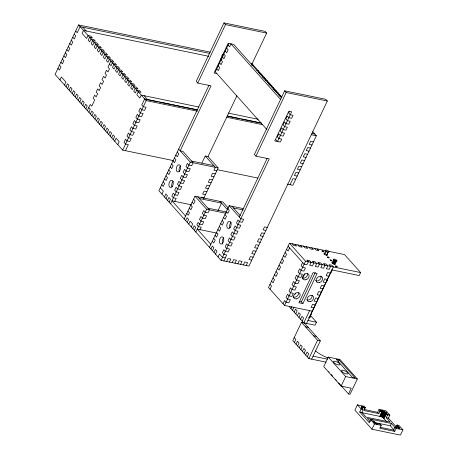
<?xml version="1.0" encoding="UTF-8"?>
<svg xmlns="http://www.w3.org/2000/svg" width="458" height="458" viewBox="0 0 458 458"><rect width="100%" height="100%" fill="white"/><g stroke="black" fill="none" stroke-linecap="round" stroke-linejoin="round"><path stroke-width="0.69" d="M361.196 407.809L362.192 407.391L364.986 407.918L364.013 410.568L378.869 413.637L380.094 410.46L379.081 409.326L377.667 412.297L378.869 413.637M302.915 303.568L298.908 302.721L313.1 272.642L317.108 273.495L302.915 303.568L301.398 301.868L315.281 272.436M374.072 422.574L374.323 422.041L372.606 420.158L370.751 419.774L369.343 422.745L359.725 411.982L361.133 409.011L357.417 404.849L354.91 410.133L371.959 429.22L400.429 435.1L402.937 429.816L398.992 425.408L397.138 425.024L396.886 425.551L399.399 428.362M210.233 52.138L78.576 24.932L55.063 74.454L122.664 150.121L173.078 160.54M59.964 79.938L61.378 76.967L65.941 82.074L64.526 85.045M66.049 86.751L67.458 83.78L68.981 85.48L67.572 88.451M69.089 90.157L70.503 87.186L72.02 88.886L70.612 91.858M72.135 93.558L73.543 90.587L75.066 92.293L73.652 95.264M75.175 96.964L76.583 93.993L78.106 95.699L76.698 98.67M78.215 100.371L79.629 97.399L81.146 99.1L79.738 102.071M81.261 103.777L82.669 100.806L84.192 102.506L82.778 105.477M84.301 107.183L85.709 104.212L87.232 105.913L85.823 108.884M87.341 110.584L90.232 104.504L91.755 106.204L94.709 99.981L93.186 98.275L94.663 95.167L96.186 96.867L97.663 93.753L96.146 92.052L97.623 88.938L99.14 90.644L100.623 87.53L99.1 85.823L100.577 82.715L102.1 84.415L103.577 81.301L102.054 79.6L103.6 76.349L105.122 78.049L106.531 75.078L105.014 73.377L106.491 70.263L108.008 71.963L109.491 68.855L107.968 67.149L110.859 61.069L113.641 61.641L112.118 59.941L109.336 59.363L107.922 62.334L106.405 60.633L107.813 57.662L110.601 58.235L109.078 56.534L106.296 55.956L104.882 58.927L103.359 57.227L104.773 54.256L107.556 54.834L106.038 53.128L103.25 52.556L101.842 55.527L100.319 53.821L101.733 50.849L104.516 51.428L102.993 49.722L100.21 49.149L98.796 52.12L97.279 50.414L98.688 47.443L101.476 48.021L99.953 46.321L97.17 45.743L95.756 48.714L94.233 47.014L95.648 44.042L98.43 44.615L96.913 42.915L94.125 42.336L92.716 45.308L91.194 43.607L92.602 40.636L95.39 41.209L93.867 39.508L91.085 38.93L89.671 41.901L88.154 40.201L89.562 37.23L92.35 37.808L90.827 36.102L88.039 35.529L86.631 38.501L82.068 33.388L83.476 30.423L208.837 56.323M88.863 112.29L90.272 109.319L88.755 107.613M90.386 113.99L91.795 111.019L93.317 112.72L91.903 115.691M93.426 117.397L94.835 114.426L96.357 116.126L94.949 119.097M96.466 120.803L97.88 117.832L99.403 119.532L97.989 122.504M99.512 124.204L100.92 121.233L102.443 122.939L101.029 125.91M102.552 127.61L103.966 124.639L105.483 126.345L104.075 129.316M105.592 131.017L107.006 128.045L108.529 129.746L107.115 132.717M108.638 134.423L110.046 131.452L111.569 133.152L110.155 136.123M111.678 137.829L113.092 134.858L114.609 136.558L113.2 139.53M114.718 141.23L116.132 138.259L119.172 141.665L117.763 144.636M122.664 150.121L146.176 100.605L78.576 24.932M125.446 150.699L128.337 144.613L125.549 144.041L124.032 142.335L125.509 139.226L127.032 140.927L129.814 141.505L131.291 138.39L128.509 137.812L126.986 136.112L128.463 132.997L129.986 134.704L132.768 135.276L134.251 132.162L131.463 131.589L129.94 129.889L131.423 126.774L132.94 128.475L135.728 129.053L137.205 125.939L134.417 125.366L132.9 123.66L134.377 120.551L135.9 122.252L138.682 122.824L140.159 119.715L137.377 119.137L135.854 117.437L137.331 114.323L138.854 116.029L141.637 116.601L143.119 113.487L140.331 112.914L138.808 111.208L140.291 108.099L141.808 109.8L144.596 110.378L146.073 107.264L143.285 106.685L141.768 104.985L144.654 98.899L197.873 109.897M251.602 64.778L266.648 33.108L265.125 31.402L223.973 22.9L196.27 81.249L197.724 83.087L211.029 85.835L180.171 150.819L182.954 151.398L193.099 162.75L191.684 165.722L188.902 165.143L187.379 163.443L185.971 166.414L187.488 168.115L190.276 168.687L188.862 171.658L186.08 171.086L184.557 169.386L183.148 172.357L184.666 174.057L187.454 174.63L186.04 177.601L183.257 177.028L181.734 175.328L180.326 178.299L181.849 180L184.631 180.572L183.223 183.544L180.435 182.971L178.912 181.271L177.504 184.236L179.026 185.942L181.809 186.515L180.4 189.486L177.612 188.914L176.095 187.208L174.681 190.179L176.204 191.885L178.986 192.457L177.578 195.429L174.79 194.856L173.273 193.15L171.859 196.121L173.382 197.827L176.164 198.4L174.756 201.371M197.724 83.087L225.496 24.6L223.973 22.9M208.957 85.291L158.897 190.711L221.088 260.333L248.934 266.087L327.315 101.018L325.793 99.317L284.647 90.816L254.43 154.438L255.953 156.144L269.258 158.892L221.088 260.333M228.874 43.344L215.334 71.866L267.014 129.717M161.943 194.118L163.351 191.146L160.311 187.746M164.479 196.957L165.888 193.986L167.41 195.686L165.996 198.657M167.519 200.364L168.928 197.392L170.45 199.093L169.042 202.064M170.559 203.77L190.31 162.172L178.649 149.119M201.869 163.082L205.236 156.001L208.018 156.573L218.157 167.926L203.484 198.824M208.018 156.573L236.872 95.808M184.168 218.998L194.982 196.219L222.823 201.972L228.422 208.241M185.685 220.699L187.099 217.727L188.616 219.428L187.208 222.399M188.73 224.105L190.139 221.134L192.675 223.968L191.261 226.939M192.784 228.645L194.192 225.674L195.715 227.374L194.306 230.345M195.824 232.051L206.638 209.272L194.982 196.219M200.02 229.653L201.194 227.179L198.411 226.601L196.888 224.901L198.068 222.428L199.585 224.128L202.373 224.706L203.781 221.735L200.999 221.157L199.476 219.456L200.885 216.485L202.407 218.185L205.19 218.764L206.604 215.792L203.816 215.214L202.299 213.514L203.707 210.543L205.23 212.243L208.012 212.821L209.426 209.85L197.764 196.797M217.922 210.766L221.563 203.1L199.287 198.497M209.432 247.28L229.183 205.682L243.101 208.562M210.949 248.98L212.363 246.009L213.88 247.709L212.472 250.681M255.953 156.144L286.164 92.516L284.647 90.816M213.995 252.387L215.403 249.415L216.926 251.116L215.512 254.087M218.048 256.927L219.462 253.955L222.502 257.362L225.284 257.934M239.322 217.035L267.129 158.474M289.548 111.26L288.7 113.04L290.223 114.746L293.005 115.319L291.597 118.29L288.809 117.712L287.286 116.011L285.878 118.983L287.401 120.683L290.183 121.261L288.775 124.233L285.987 123.654L284.47 121.954L283.055 124.925L284.578 126.626L287.361 127.204L285.952 130.175L283.164 129.597L281.647 127.897L280.233 130.868L281.756 132.568L284.538 133.146L283.13 136.118L280.348 135.539L278.825 133.839L277.411 136.81L278.933 138.511L281.716 139.089L280.307 142.06L274.737 140.909L288.849 111.197L291.632 111.775L277.525 141.482L276.002 139.782M223.876 260.905L226.699 254.963L223.91 254.39L222.393 252.684L223.802 249.719L225.325 251.419L228.107 251.992L229.515 249.02L226.733 248.448L225.21 246.748L226.624 243.776L228.141 245.477L230.929 246.049L232.338 243.078L229.555 242.505L228.032 240.805L229.447 237.834L230.964 239.534L233.752 240.106L235.16 237.141L232.378 236.563L230.855 234.862L232.269 231.891L233.786 233.591L236.574 234.17L237.983 231.198L235.2 230.62L233.677 228.92L235.086 225.949L236.609 227.649L239.391 228.227L240.805 225.256L238.017 224.678L236.5 222.977L237.908 220.006L239.431 221.706L242.213 222.285L243.627 219.313L240.839 218.735L229.183 205.682M226.658 261.484L228.073 258.512L230.855 259.085L229.447 262.056M232.229 262.634L233.637 259.663L236.425 260.236L235.011 263.207M237.799 263.785L239.208 260.814L241.996 261.386L240.582 264.358M243.37 264.936L244.778 261.965L247.56 262.537L246.152 265.508M290.046 184.711L292.937 178.626L295.719 179.204M312.711 131.698L316.346 135.768L292.834 185.284L287.246 184.133M325.712 250.709L289.49 243.227L268.48 287.464L284.538 305.434L312.385 311.188M270.002 289.164L271.508 285.992L269.991 284.286M289.599 247.898L288.093 251.07L286.571 249.37M283.015 303.728L284.521 300.557L286.044 302.257L288.826 302.835L290.338 299.658L287.55 299.085L286.032 297.379L287.538 294.208L289.061 295.908L291.843 296.486L293.349 293.309L290.567 292.736L289.044 291.036L290.555 287.859L292.072 289.559L294.86 290.137L296.366 286.966L293.578 286.387L292.061 284.687L293.567 281.51L295.089 283.216L297.872 283.788L299.377 280.617L296.595 280.038L295.072 278.338L296.584 275.161L298.101 276.867L300.889 277.439L302.395 274.268L299.612 273.689L298.089 271.989L299.595 268.812L301.118 270.518L303.9 271.09L305.412 267.919L302.624 267.34L301.101 265.64L302.612 262.463M284.538 305.434L305.543 261.197L289.49 243.227M295.067 294.345L295.679 293.051M302.721 278.224L304.862 273.712M290.939 308.48L291.786 306.7M292.542 310.278L293.956 307.307M294.15 312.075L295.559 309.104L297.168 310.902L295.754 313.873M326.651 255.335L326.17 255.215A1.912 0.613 25.4 0 1 324.837 254.602L324.184 254.093L325.718 250.744M324.837 254.602L326.405 251.305L325.569 250.555A1.912 0.613 25.4 0 1 326.336 250.114L326.754 250.217A1.912 0.613 25.4 0 1 328.455 251.081L328.741 251.339A1.912 0.613 25.4 0 1 328.157 252.014L326.588 255.318A1.912 0.613 25.4 0 0 327.172 254.642M297.362 315.671L298.771 312.7L300.379 314.497L298.965 317.468M326.451 255.283L328.02 251.986M300.574 319.266L301.982 316.295L303.585 318.092L302.177 321.064M311.64 359.158L320.325 340.872L304.272 322.901L301.49 322.323L292.805 340.615L308.858 358.585L325.993 362.123M294.408 342.412L295.822 339.441L294.213 337.643M310.822 315.877L316.484 322.22L315.075 325.191L303.78 322.861L309.597 310.61M334.38 264.272L336.063 260.986A1.924 0.618 25.4 0 0 336.83 260.384L336.212 259.869A1.924 0.618 25.4 0 0 334.455 259.114L334.082 259.056A1.924 0.618 25.4 0 0 333.716 259.715L332.147 263.018A1.924 0.618 25.4 0 1 332.216 262.371M333.979 259.972L336.063 260.986L334.517 264.289L332.416 263.27L333.979 259.972L333.716 259.715M332.766 263.533L334.334 260.23M333.184 263.779L334.752 260.476M333.636 263.997L335.204 260.699M296.017 344.21L297.425 341.239L299.028 343.036L297.62 346.002M334.094 264.174L335.662 260.871M309.104 317.8L331.89 269.819M306.568 323.434L333.39 266.951L331.867 265.245L329.084 264.672L330.602 266.373L329.193 269.344L326.411 268.772L327.819 265.8L326.296 264.094L323.514 263.522L325.037 265.222L323.623 268.193L320.84 267.621L322.249 264.65L320.732 262.944L317.944 262.371L319.466 264.071L318.052 267.043L315.27 266.47L316.678 263.499L315.161 261.793L312.373 261.22L313.896 262.921L312.488 265.892L309.7 265.319L311.114 262.348L309.591 260.642L306.808 260.07L308.326 261.77L306.917 264.741L304.129 264.169L288.076 246.198M308.709 317.692L309.974 317.755L309.854 317.199L311.371 313.999M326.863 281.372L327.47 280.09M330.813 273.054L332.027 270.495M335.525 263.138L336.819 260.373M299.223 347.799L300.637 344.828L302.24 346.626L300.832 349.597M302.435 351.395L303.849 348.424L305.452 350.221L304.043 353.192M305.646 354.99L307.06 352.019L308.663 353.816L307.255 356.788M308.858 358.585L317.543 340.294L301.49 322.323M328.506 251.287L344.559 254.602L360.618 272.573L359.204 275.544L331.976 269.922M328.272 357.074L323.726 366.646L341.13 386.134L351.252 388.224L348.521 393.966L350.067 394.286L357.343 378.972L339.933 359.484L328.272 357.074L345.681 376.562L357.343 378.972M338.159 361.837L339.063 359.919L336.281 359.347L352.334 377.318L355.122 377.896L339.063 359.919M341.13 386.134L345.681 376.562M361.202 407.763L361.711 406.962M361.19 407.923L361.637 406.996M361.236 408.101L362.158 406.864L365.238 407.391L364.986 407.918M361.66 407.42L361.912 406.893M361.78 407.402L362.026 406.876M361.906 407.391L362.158 406.864M361.488 408.519L361.517 407.105M362.095 407.385L362.347 406.859M361.585 408.628L361.74 407.986L361.476 408.502L361.809 408.57M362.192 407.391L362.438 406.859M362.347 407.402L362.627 406.876M362.123 408.633L362.942 406.922M362.873 407.483L363.12 406.956M362.026 409.435L362.69 407.448M361.837 408.101L363.08 409.996L361.923 412.435L366.142 417.158L390.21 422.133L386.231 417.673L387.388 415.229L385.968 413.643L383.712 418.394L386.415 421.417M373.894 422.408L374.146 421.875M373.991 422.499L374.243 421.973M374.1 422.597L374.312 422.036M374.266 422.734L374.346 422.07M371.959 429.22L374.472 423.936L370.751 419.774M374.89 423.169L375.142 422.642L374.461 422.161M375.285 423.398L375.537 422.871M375.531 423.53L375.783 422.997L375.142 422.642M375.697 423.61L375.783 422.997M380.037 415.595L382.264 410.912L382.814 411.049M361.305 412.549L379.94 416.402L382.201 411.645L379.842 410.986M379.94 416.402L382.642 410.998M376.716 424.016L376.968 423.49L380.26 424.211L381.274 425.345L379.865 428.316L394.716 431.384L396.13 428.413L395.117 427.28L393.519 430.039L394.716 431.384M380.329 416.333L382.836 411.055L384.062 411.513L381.554 416.797L380.134 416.282M376.757 424.028L377.026 423.507L375.949 423.083M380.529 416.396L382.934 411.084M377.043 424.114L377.295 423.587M380.73 416.465L383.237 411.187M380.936 416.54L383.443 411.261M381.142 416.62L383.649 411.341M381.348 416.706L383.856 411.421M382.556 417.312L381.76 416.895L384.268 411.61L385.064 412.028L382.556 417.312L384.05 418.463L383.712 418.394M381.966 416.992L384.474 411.708M382.167 417.095L384.674 411.811M382.361 417.204L384.869 411.919M382.739 417.421L385.247 412.143L385.928 412.606L383.415 417.891M382.922 417.536L385.43 412.257M383.094 417.656L385.602 412.372M383.26 417.77L385.768 412.486M383.564 418.005L386.071 412.721L387.978 414.771L389.838 415.154L388.424 418.125L396.21 426.839M383.701 418.12L386.209 412.841M383.833 418.24L386.34 412.956M384.228 417.759L386.455 413.07M384.336 417.868L385.464 415.492M386.563 413.185L386.312 413.711L387.731 415.297L387.978 414.771M393.891 429.787L390.302 425.768L391.401 423.461L367.327 418.486L370.138 421.629M395.678 427.314L396.548 425.482L396.886 425.551M361.328 407.574L361.58 407.048M309.785 317.835L309.854 317.199M309.116 317.806L309.785 317.846M225.496 24.6L266.648 33.108M222.136 54.599L223.538 54.886M209.661 53.409L80.098 26.638L77.207 32.718L75.69 31.018M221.569 55.87L222.966 56.157M220.745 58.784L222.147 59.071M251.562 65.15L253.646 65.58M256.818 70.4L258.209 70.692M258.341 72.106L259.732 72.393M259.165 73.664L261.255 74.093M261.381 75.507L262.772 75.799M262.205 77.07L264.295 77.499M263.728 78.77L265.817 79.2M265.251 80.476L267.335 80.906M267.466 82.32L268.857 82.606M268.291 83.877L270.38 84.312M216.852 73.572L214.069 72.994L228.176 43.281L233.746 44.432L281.538 97.932M269.814 85.583L271.897 86.012M272.029 87.426L273.42 87.713M272.853 88.984L274.943 89.419M286.164 92.516L327.315 101.018M274.376 90.69L276.46 91.119M276.592 92.533L277.983 92.825M278.115 94.239L279.506 94.525M278.939 95.796L281.023 96.226M198.692 106.983L141.276 95.115L139.867 98.086L136.822 94.686L138.236 91.715L141.018 92.287L139.495 90.587L136.713 90.008L135.305 92.98L133.782 91.279L135.19 88.308L137.978 88.881L136.455 87.18L133.673 86.608L132.259 89.573L130.742 87.873L132.15 84.902L134.933 85.48L133.415 83.774L130.627 83.201L129.219 86.173L127.696 84.467L129.11 81.495L131.893 82.074L130.37 80.368L127.587 79.795L126.179 82.766L124.656 81.066L126.064 78.095L128.853 78.667L127.33 76.967L124.547 76.389L123.133 79.36L121.616 77.66L123.025 74.688L125.807 75.261L124.29 73.561L121.502 72.982L120.093 75.954L118.57 74.253L119.985 71.282L122.767 71.854L121.244 70.154L118.462 69.582L117.048 72.553L115.531 70.847L116.939 67.876L119.727 68.454L118.204 66.748L115.422 66.175L114.008 69.147L112.485 67.441L113.899 64.469L116.681 65.047L115.164 63.341L112.376 62.769L110.968 65.74L109.445 64.04M228.113 113.063L258.232 119.286M227.288 115.977L261.61 123.07M312.041 133.49L314.823 134.062M146.852 99.535L158.062 101.848M159.458 102.14L171.366 104.596M172.769 104.888L197.284 109.954M228.101 116.321L240.009 118.782M241.412 119.069L253.314 121.53M254.717 121.822L260.321 122.979M146.176 100.605L197.295 111.168M226.71 117.242L262.423 124.622M311.446 134.755L316.346 135.768M313.455 141.848L310.673 141.276L309.196 144.385L311.978 144.963M310.501 148.077L307.719 147.499L306.236 150.613L309.024 151.186M307.547 154.3L304.759 153.728L303.282 156.836L306.07 157.415M304.587 160.523L301.805 159.951L300.328 163.065L303.11 163.638M301.633 166.752L298.851 166.174L297.368 169.288L300.156 169.866M298.679 172.975L295.891 172.403L294.414 175.511L297.202 176.09M191.576 161.044L213.852 165.647M190.31 162.172L218.157 167.926M217.201 169.66L257.831 178.053M216.749 170.897L213.96 170.324L215.374 167.353L205.236 156.001M215.334 173.868L212.552 173.296L211.138 176.267L213.926 176.84M212.512 179.811L209.73 179.233L208.321 182.204L211.104 182.782M209.69 185.753L206.907 185.175L205.499 188.146L208.281 188.725M206.873 191.696L204.085 191.118L202.676 194.089L205.459 194.667M201.262 197.06L204.05 197.638M233.488 207.961L243.232 209.976M207.903 208.144L226.699 212.031M191.461 204.823L171.973 200.799L185.576 216.027M206.638 209.272L226.132 213.302M267.277 227.46L264.489 226.887L263.081 229.859L265.863 230.431M264.455 233.403L261.673 232.83L260.259 235.801L263.047 236.374M261.632 239.345L258.85 238.773L257.436 241.744L260.224 242.316M216.731 233.105L197.238 229.08L210.84 244.309M258.81 245.288L256.028 244.715L254.614 247.686L257.402 248.259M305.543 261.197L360.618 272.573M255.988 251.23L253.205 250.652L251.797 253.623L254.579 254.201M253.171 257.173L250.383 256.594L248.975 259.572L251.757 260.144M330.47 273.094L327.688 272.521L326.176 275.693L328.964 276.271M327.459 279.443L324.67 278.87L323.165 282.042L325.947 282.62M324.441 285.792L321.659 285.219L320.148 288.391L322.936 288.969M321.424 292.141L318.642 291.569L317.136 294.74L319.919 295.318M318.413 298.49L315.625 297.912L314.119 301.089L316.907 301.662M315.396 304.839L312.614 304.261L311.108 307.438L313.89 308.011M307.976 320.463L316.484 322.22M305.503 326.817L308.286 327.39M313.53 335.8L316.312 336.378M317.543 340.294L320.325 340.872M313.054 356.187L327.401 359.152M357.417 404.849L364.225 406.257L365.238 407.391M379.081 409.326L385.888 410.734L389.838 415.154M382.264 410.912L380.094 410.46L382.836 411.055M362.873 407.654L365.175 408.13M380.025 411.198L382.201 411.645M385.968 413.643C386.146 413.076 383.323 411.633 382.012 411.439M364.162 409.504L377.667 412.297M361.133 409.011L362.994 409.395M387.388 415.229L387.731 415.297M359.725 411.982L361.923 412.435M386.231 417.673L388.424 418.125M373.797 422.362L390.302 425.768M395.117 427.28L400.069 428.299L397.138 425.024M394.681 427.6L396.657 428.007M374.472 423.936L381.274 425.345M396.13 428.413L402.937 429.816M380.014 427.251L393.519 430.039M299.389 301.444L301.398 301.868M328.157 252.014L327.739 251.911A1.912 0.613 25.4 0 1 326.405 251.305M383.959 411.467L384.371 411.662M384.966 411.977L385.338 412.2M385.848 412.549L386.14 412.784M332.05 262.921L332.416 263.27M251.534 63.215L281.784 97.079M280.645 99.478L230.964 43.859L229.55 46.831L228.032 45.124M226.618 48.096L228.141 49.802L226.727 52.773L225.21 51.067M223.796 54.038L225.319 55.744L223.905 58.716L222.388 57.01M220.974 59.981L222.496 61.687L221.088 64.658L219.565 62.952M218.151 65.923L219.674 67.629L218.266 70.601L216.743 68.895M317.331 248.98L318.854 250.681L316.072 250.108L314.549 248.402M311.766 247.83L313.283 249.53L310.501 248.957L308.978 247.251M306.196 246.679L307.719 248.379L304.931 247.801L303.414 246.101M300.625 245.528L302.148 247.228L299.36 246.65L297.843 244.95M295.055 244.377L296.578 246.078L293.796 245.499L292.273 243.799M285.065 252.547L286.582 254.247L285.076 257.419L283.554 255.719M82.881 27.211L86.264 30.995M144.058 95.693L147.442 99.478M282.048 258.89L283.571 260.596L282.059 263.768L280.542 262.068M231.966 206.26L240.29 215.575M74.213 34.132L75.73 35.833L74.253 38.947L72.73 37.241M279.031 265.239L280.554 266.945L279.048 270.117L277.525 268.417M177.24 152.09L178.763 153.791L177.349 156.762L175.826 155.062M227.769 208.653L229.292 210.354L227.878 213.325L226.361 211.625M220.04 201.4L227.46 209.701M71.253 40.356L72.776 42.056L71.299 45.17L69.776 43.47M276.019 271.588L277.542 273.294L276.031 276.466L274.514 274.766M174.418 158.033L175.941 159.733L174.527 162.704L173.01 161.004M224.947 214.596L226.47 216.296L225.055 219.268L223.538 217.567M68.299 46.579L69.822 48.285L68.339 51.393L66.822 49.693M171.595 163.975L173.118 165.676L171.704 168.647L170.187 166.947M222.124 220.538L223.647 222.239L222.239 225.21L220.716 223.51M273.002 277.937L274.525 279.643L273.02 282.815L271.497 281.115M65.345 52.807L66.862 54.508L65.385 57.622L63.862 55.916M168.773 169.918L170.296 171.618L168.887 174.59L167.365 172.889M219.308 226.481L220.825 228.181L219.416 231.153L217.894 229.452M396.548 425.482L399.29 428.551M193.568 199.19L195.091 200.896L193.677 203.867L192.16 202.161M289.336 306.683L303.78 322.861M391.401 423.461L394.945 427.429M62.385 59.03L63.908 60.737L62.431 63.845L60.908 62.145M165.951 175.861L167.473 177.561L166.065 180.532L164.542 178.832M216.485 232.424L218.002 234.124L216.594 237.095L215.071 235.395M190.746 205.132L192.268 206.839L190.854 209.81L189.337 208.104M59.431 65.259L60.954 66.96L59.471 70.074L57.954 68.368M163.134 181.803L164.651 183.503L163.243 186.475L161.72 184.774M213.663 238.366L215.18 240.066L213.772 243.038L212.249 241.337M187.923 211.075L189.446 212.781L188.272 215.254L186.749 213.548M373.087 421.188L374.238 422.476M331.117 374.484L332.525 376.064M335.348 379.224L336.292 380.277M338.645 382.911L340.523 385.018M341.468 386.071L348.521 393.966M324.212 254.127L324.001 253.858A1.912 0.613 25.4 0 1 324.413 253.377M298.587 292.902A3.664 2.759 -41.8 0 1 296.813 296.36A3.664 2.759 -41.8 0 1 293.177 296.939M312.093 295.479A3.664 2.759 -41.8 0 1 310.587 298.988A3.664 2.759 -41.8 0 1 306.929 299.853M320.949 275.997A3.664 2.759 -41.8 0 1 319.655 279.878A3.664 2.759 -41.8 0 1 315.654 280.697M307.433 273.243A3.664 2.759 -41.8 0 1 306.425 276.792A3.664 2.759 -41.8 0 1 302.79 278.143M327.934 357.875A16.013 5.135 25.4 0 1 315.488 350.931M335.462 264.111A1.924 0.618 25.4 0 1 334.523 264.289M222.903 244.143A3.664 2.101 -78.3 0 1 223.75 237.885M229.91 228.055A3.664 2.101 -78.3 0 1 231.118 222.37M172.008 187.013A3.664 2.101 -78.3 0 1 173.216 181.322M179.381 171.492A3.658 2.101 -78.3 0 1 180.584 165.813M329.136 372.039A3.664 1.174 25.4 0 1 328.821 371.593M305.978 279.741A3.664 2.759 -41.8 0 0 308.589 274.313A3.664 2.759 -41.8 0 0 302.887 276.088A3.664 2.759 -41.8 0 0 305.978 279.741M319.564 282.523A3.664 2.759 -41.8 0 0 322.089 277.079A3.664 2.759 -41.8 0 0 316.398 278.933A3.664 2.759 -41.8 0 0 319.564 282.523M310.043 301.69A3.664 2.759 -41.8 0 0 313.364 296.481A3.664 2.759 -41.8 0 0 307.684 297.471A3.664 2.759 -41.8 0 0 310.043 301.69M296.24 298.908A3.664 2.759 -41.8 0 0 299.927 293.87A3.664 2.759 -41.8 0 0 294.311 294.414A3.664 2.759 -41.8 0 0 296.24 298.908M322.209 251.287A1.059 0.338 25.4 0 0 323.846 251.814A1.059 0.338 25.4 0 0 322.684 250.864A1.059 0.338 25.4 0 0 322.209 251.287M327.619 257.339A1.059 0.338 25.4 0 0 329.25 257.871A1.059 0.338 25.4 0 0 328.094 256.921A1.059 0.338 25.4 0 0 327.619 257.339M330.247 260.281A1.059 0.338 25.4 0 0 331.878 260.808A1.059 0.338 25.4 0 0 330.716 259.858A1.059 0.338 25.4 0 0 330.247 260.281M335.651 266.333A1.059 0.338 25.4 0 0 337.283 266.859A1.059 0.338 25.4 0 0 336.12 265.909A1.059 0.338 25.4 0 0 335.651 266.333M222.777 242.98A3.664 2.101 -78.3 0 0 222.634 236.941A3.664 2.101 -78.3 0 0 219.422 241.383A3.664 2.101 -78.3 0 0 222.777 242.98M230.139 227.46A3.664 2.101 -78.3 0 0 229.996 221.426A3.664 2.101 -78.3 0 0 226.79 225.863A3.664 2.101 -78.3 0 0 230.139 227.46M172.242 186.417A3.664 2.101 -78.3 0 0 172.099 180.378A3.664 2.101 -78.3 0 0 168.887 184.82A3.664 2.101 -78.3 0 0 172.242 186.417M179.61 170.897A3.658 2.101 -78.3 0 0 179.467 164.869A3.658 2.101 -78.3 0 0 176.261 169.3A3.658 2.101 -78.3 0 0 179.61 170.897M342.24 371.953A3.664 1.174 25.4 0 0 347.88 373.78A3.664 1.174 25.4 0 0 343.872 370.499A3.664 1.174 25.4 0 0 342.24 371.953M334.197 362.954A3.664 1.174 25.4 0 0 339.83 364.774A3.664 1.174 25.4 0 0 335.829 361.494A3.664 1.174 25.4 0 0 334.197 362.954"/></g></svg>
